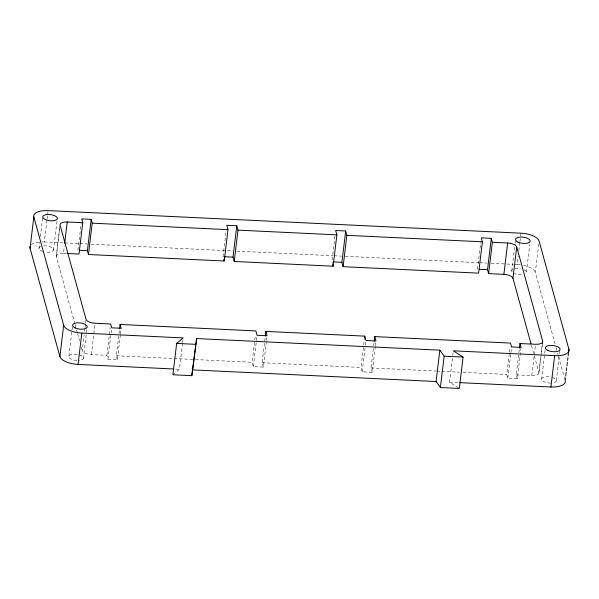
<?xml version="1.0" encoding="UTF-8"?>
<svg xmlns="http://www.w3.org/2000/svg" width="599" height="599" viewBox="0 0 599 599"><rect width="100%" height="100%" fill="white"/><g stroke="black" fill="none" stroke-linecap="round" stroke-linejoin="round"><path stroke-width="0.45" stroke-dasharray="3 2.25" d="M38.957 248.548L39.729 242.093M40.395 236.568L42.694 217.325M42.23 241.906A16.428 6.881 6.8 0 1 44.333 241.951L46.984 219.826M47.096 218.905L47.98 211.529M53.506 250.285L57.264 218.942M56.269 256.013L59.81 226.512M74.868 323.76L56.328 256.469L59.975 226.048M56.328 256.469A8.214 3.444 6.8 0 1 63.464 253.325L64.348 245.949M77.945 250.24L81.15 223.502M68.878 356.106L72.419 326.605M120.392 334.729L117.404 359.617L107.947 359.16L106.892 355.334L91.355 354.593A8.214 3.444 6.8 0 1 82.28 350.677L84.16 335.006M84.601 331.314L84.931 328.552M85.043 327.631L85.485 323.939M85.597 323.018L85.927 320.255M83.358 358.606L87.117 327.264M91.355 354.593L95.114 323.25M106.892 355.334L110.209 327.683M107.947 359.16L111.706 327.825M117.404 359.617L116.348 355.791L118.894 334.586M119.006 333.665L119.56 329.053M120.504 333.8L121.163 328.274M172.901 374.757L179.386 369.254L182.485 343.444M182.598 342.523L182.927 339.76M223.03 256.642L226.123 230.832M266.42 341.295L263.32 367.105L253.325 366.625L252.127 362.268L255.331 335.537M253.325 366.625L257.083 335.283M263.32 367.105L262.122 362.747L265.215 336.938M266.525 340.374L266.974 336.683M335.013 236.028L331.921 261.838L332.4 263.582M375.311 346.492L372.211 372.301L362.215 371.829L361.017 367.472L364.551 337.971M362.215 371.829L365.308 346.012M365.42 345.091L365.974 340.487M372.211 372.301L371.013 367.943L373.551 346.746M373.664 345.825L374.105 342.134M375.416 345.571L375.97 340.966M458.564 387.95L449.587 382.155L452.679 356.345M452.792 355.424L453.121 352.661M477.53 269.198L480.742 242.468M511.786 271.04L514.99 244.302M515.103 243.381L515.432 240.618M514.376 264.391L517.177 264.526L518.172 256.23M518.831 250.696L519.827 242.4M519.939 241.479L520.935 233.183M521.055 347.368L517.296 378.71L507.84 378.254L506.784 374.427L509.33 353.23M509.442 352.309L510.101 346.776M507.84 378.254L510.827 353.365M510.932 352.444L511.598 346.918M526.461 272.148L529.778 244.497M517.296 378.71L516.241 374.884L519.34 349.067M555.063 343.991L535.334 272.365L538.763 243.793M516.241 374.884L531.777 375.625L535.536 344.283M531.777 375.625A8.214 3.444 6.8 0 0 538.913 372.473L541.009 354.96M541.122 354.039L542.23 344.822M538.965 372.937L542.619 342.516M541.623 379.377L545.277 348.955M556.299 380.485L559.399 354.675M559.503 353.754L559.953 350.063M44.333 241.951L63.958 242.887M64.887 242.932L78.903 243.598M79.839 243.643L87.319 244.003M91.055 244.182L233.093 250.966M236.83 251.138L333.081 255.736M334.017 255.78L341.497 256.14M345.234 256.32L478.863 262.699M479.799 262.744L487.272 263.096M491.008 263.275L513.44 264.346M63.464 253.325L66.204 253.452M116.348 355.791L194.465 359.52M195.394 359.565L252.127 362.268M262.122 362.747L361.017 367.472M371.013 367.943L436.109 371.058M437.038 371.095L440.759 371.275M441.688 371.32L459.358 372.166M463.079 372.346L506.784 374.427M175.672 369.081L179.386 369.254M449.587 382.155L458.879 382.604M556.052 347.577L557.28 352.055M557.527 352.946L558.268 355.634M558.515 356.532L564.932 379.811M531.5 345.563L538.913 372.473M75.115 324.658L76.35 329.143M76.597 330.042L77.338 332.73M77.585 333.628L79.562 340.809M81.292 347.083L82.28 350.677M517.177 264.526A16.428 6.881 6.8 0 1 520.733 264.863M523.526 265.364A16.428 6.881 6.8 0 1 535.334 272.365M31.268 244.811A16.428 6.881 6.8 0 1 40.2 241.989M552.285 377.482A7.39 3.1 6.8 0 1 552.974 382.933M550.631 383.128A7.39 3.1 6.8 0 1 541.616 379.234A7.39 3.1 6.8 0 1 550.481 377.033M76.769 360.523A7.39 3.1 6.8 0 1 69.207 355.611A7.39 3.1 6.8 0 1 81.307 355.656A7.39 3.1 6.8 0 1 78.641 360.531M43.802 245.837A7.39 3.1 6.8 0 1 53.603 249.483A7.39 3.1 6.8 0 1 44.962 251.954M43.135 251.52A7.39 3.1 6.8 0 1 40.672 246.451M524.028 269.76A7.39 3.1 6.8 0 1 525.675 273.646M521.407 274.776A7.39 3.1 6.8 0 1 514.212 273.429M512.138 271.871A7.39 3.1 6.8 0 1 512.572 269.535M515.11 268.584A7.39 3.1 6.8 0 1 520.636 268.696"/><path stroke-width="0.9" d="M173.807 368.991L78.065 364.417A16.428 6.881 6.8 0 1 59.907 356.577L30.062 248.241L33.829 216.898A16.428 6.881 6.8 0 1 48.092 210.608L520.935 233.183A16.428 6.881 6.8 0 1 539.093 241.023L568.938 349.359L568.159 355.813M64.677 243.179L67.223 221.982L82.759 222.723L79.001 254.066L67.118 253.497M59.907 356.577L63.666 325.235L33.829 216.898M531.006 343.766L512.961 278.273A8.214 3.444 6.8 0 0 503.886 274.349L488.619 273.623L492.378 242.281L491.292 238.335L481.296 237.855L482.382 241.801L478.623 273.144L343.115 266.675L346.873 235.332L345.675 230.974L335.68 230.503L336.878 234.853L333.119 266.196L234.224 261.478L237.983 230.136L236.785 225.778L226.789 225.299L227.987 229.657L224.228 260.999L88.457 254.515L87.402 250.689L91.16 219.346L81.704 218.897L82.759 222.723M88.457 254.515L92.216 223.172L91.16 219.346M78.065 364.417L81.823 333.074A16.428 6.881 6.8 0 1 63.666 325.235M119.665 328.132L120.107 324.448L255.885 330.925L257.083 335.283L267.079 335.762L265.881 331.404L364.776 336.129L365.974 340.487L375.97 340.966L374.772 336.608L510.543 343.085L511.598 346.918L521.055 347.368L519.999 343.541L535.536 344.283A8.214 3.444 6.8 0 0 542.672 341.138L516.72 246.93A8.214 3.444 6.8 0 0 507.645 243.007L492.378 242.281M81.823 333.074L183.144 337.918L176.66 343.414L172.901 374.757L191.815 375.663L196.659 338.562L439.838 350.168L444.159 356.188L440.4 387.531L459.313 388.429L463.072 357.094L453.346 350.819L554.667 355.656A16.428 6.881 6.8 0 0 568.938 349.359M191.815 375.663L196.659 338.562M234.224 261.478L233.026 257.121L236.785 225.778M265.327 336.017L265.881 331.404M343.115 266.675L341.917 262.317L345.675 230.974M364.551 337.971L364.776 336.129M374.218 341.213L374.772 336.608M440.4 387.531L436.072 381.511L439.838 350.168M488.619 273.623L487.534 269.677L491.292 238.335M503.886 274.349L507.645 243.007M512.961 278.273L516.72 246.93M519.445 348.146L519.999 343.541M542.342 343.901L542.672 341.138M459.807 382.649L550.908 386.991L554.667 355.656M565.508 377.939L565.171 380.702A16.428 6.881 6.8 0 1 550.908 386.991M565.726 376.097L566.167 372.406M566.392 370.564L566.721 367.801M566.946 365.952L567.388 362.268M567.605 360.426L567.942 357.655M92.216 223.172L227.987 229.657M237.983 230.136L336.878 234.853M346.873 235.332L482.382 241.801M223.936 256.686L233.026 257.121M333.733 261.928L341.917 262.317M79.667 250.322L87.402 250.689M479.35 269.288L487.534 269.677M176.66 343.414L195.581 344.32M444.159 356.188L463.072 357.094M192.9 369.897L436.072 381.511M332.64 264.451L333.119 266.196M223.749 259.255L224.228 260.999M120.107 324.448L121.163 328.274L111.706 327.825L110.65 323.992L95.114 323.25A8.214 3.444 6.8 0 1 86.039 319.334L60.087 225.127A8.214 3.444 6.8 0 1 67.223 221.982M30.062 248.241A16.428 6.881 6.8 0 1 30.115 246.436M517.978 242.086A7.39 3.1 6.8 0 0 530.07 241.599A7.39 3.1 6.8 0 0 520.598 237.062A7.39 3.1 6.8 0 0 517.978 242.086M547.815 350.422A7.39 3.1 6.8 0 0 559.915 349.936A7.39 3.1 6.8 0 0 550.436 345.398A7.39 3.1 6.8 0 0 547.815 350.422M75.167 327.938A7.39 3.1 6.8 0 0 87.117 327.264A7.39 3.1 6.8 0 0 77.353 322.839A7.39 3.1 6.8 0 0 75.167 327.938M45.284 219.578A7.39 3.1 6.8 0 0 57.264 218.942A7.39 3.1 6.8 0 0 47.561 214.494A7.39 3.1 6.8 0 0 45.284 219.578"/></g></svg>
